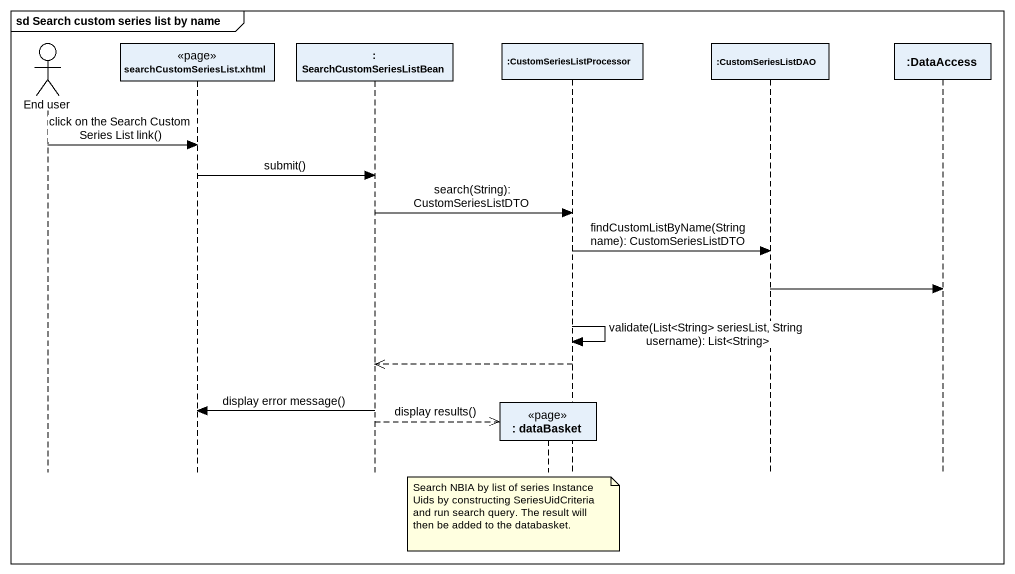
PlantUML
@startuml
mainframe sd Search custom series list by name
hide footbox
actor "End user" as End_user
participant "searchCustomSeriesList.xhtml" as searchCustomSeriesList_xhtml <<page>>
participant ": SearchCustomSeriesListBean" as SearchCustomSeriesListBean
participant ": dataBasket" as dataBasket <<page>>
participant ":CustomSeriesListProcessor" as CustomSeriesListProcessor
participant ":CustomSeriesListDAO" as CustomSeriesListDAO
participant ":DataAccess" as DataAccess

End_user -> searchCustomSeriesList_xhtml : click on the Search Custom Series List link()
searchCustomSeriesList_xhtml -> SearchCustomSeriesListBean : submit()
SearchCustomSeriesListBean -> CustomSeriesListProcessor : search(String): CustomSeriesListDTO
CustomSeriesListProcessor -> CustomSeriesListDAO : findCustomListByName(String name): CustomSeriesListDTO
CustomSeriesListDAO -> DataAccess
CustomSeriesListProcessor -> CustomSeriesListProcessor : validate(List<String> seriesList, String username): List<String>
CustomSeriesListProcessor -->> SearchCustomSeriesListBean
SearchCustomSeriesListBean -> searchCustomSeriesList_xhtml : display error message()
SearchCustomSeriesListBean -->> dataBasket ** : display results()
note over dataBasket : Search NBIA by list of series Instance Uids by constructing SeriesUidCriteria and run search query. The result will then be added to the databasket.
@enduml
